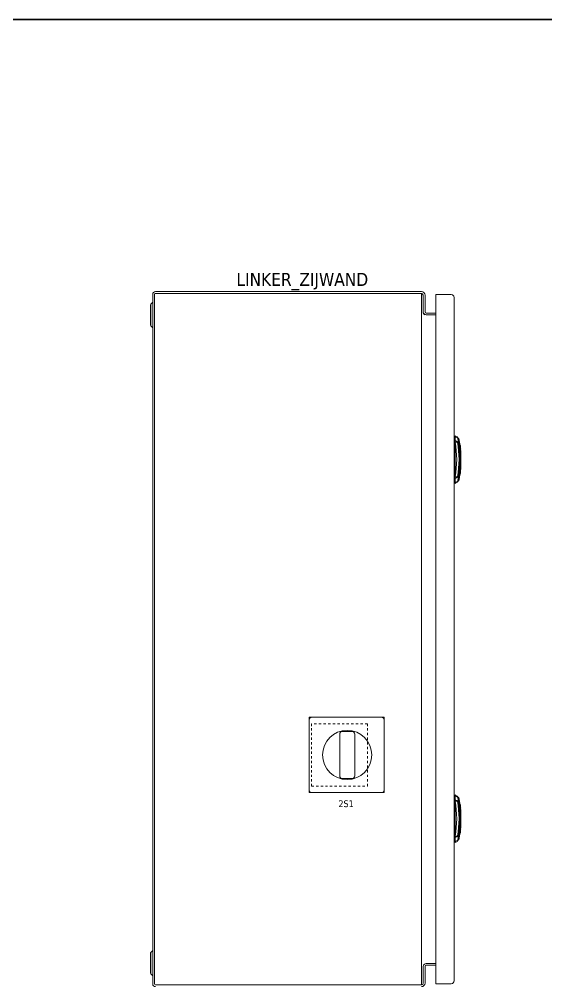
# Model space of a CAD drawing. Header units: millimetres. Extents: x 0 to 1975, y 0 to 1358.
# Drawn here: x 524 to 978, y 522 to 1358 of the extents above; entities that cross this region are included whole.
import ezdxf
from ezdxf.enums import TextEntityAlignment as Align

# ---------------------------------------------------------------- set-up
doc = ezdxf.new("R2010")
doc.units = ezdxf.units.MM
doc.linetypes.add('EPL_DASH', pattern=[1, 0.5, -0.5])
for name, color, linetype, lineweight in [('EPLAN201', 73, 'Continuous', 9), ('EPLAN309', 5, 'Continuous', 5), ('EPLAN400', 5, 'Continuous', 9), ('EPLAN451', 73, 'Continuous', 9), ('EPLAN452', 73, 'Continuous', 9), ('EPLAN490', 5, 'Continuous', 5), ('EPLAN500', 7, 'Continuous', 9), ('EPLAN501', 7, 'Continuous', 9), ('EPLAN503', 7, 'Continuous', 9), ('EPLAN504', 7, 'Continuous', 9), ('KASTEN', 1, 'Continuous', 5), ('KASTMACRO-DETAIL', 1, 'Continuous', 5)]:
    doc.layers.add(name, color=color, linetype=linetype, lineweight=lineweight)
doc.styles.add('Tahoma', font='')
doc.styles.get('Tahoma').set_extended_font_data('Tahoma')

# ---------------------------------------------------------------- blocks, each defined once
blk = doc.blocks.new('EPLFRAME')
at = {"layer": 'EPLAN201', "linetype": 'Continuous', "lineweight": 35, "ltscale": 4}
blk.add_lwpolyline([(0, 0), (1975, 0), (1975, 1357.5), (0, 1357.5)], close=True, dxfattribs=at)
blk.add_lwpolyline([(0, 0), (1975, 0), (1975, 1357.5), (0, 1357.5)], close=True, dxfattribs=at)
at = {"layer": 'EPLAN451', "color": 73, "style": 'Tahoma'}
for tag, p, height in [('14_10000', (1765, 76.5), 11.29), ('14_10011', (590, 57.5), 15.8), ('14_10021', (1850, 54), 8.13), ('14_3010', (1750, 34), 8.13)]:
    blk.add_attdef(tag, p, '', height=height, dxfattribs=at)
for tag, height, p in [('14_10015', 15.8, (281.25, 60)), ('14_10016', 11.29, (281.25, 35)), ('14_10017', 11.29, (281.25, 10))]:
    blk.add_attdef(tag, text='', height=height, dxfattribs=at).set_placement(p, align=Align.CENTER)
at = {"layer": 'EPLAN452', "color": 73, "style": 'Tahoma'}
for tag, p, height in [('4_11011', (1160, 57.5), 15.8), ('4_11020', (1750, 54), 8.13), ('4_11024', (1850, 35), 8.13), ('4_11042', (1750, 7.5), 11.29), ('4_11043', (1874.83, 8), 11.29)]:
    blk.add_attdef(tag, p, '', height=height, dxfattribs=at)
blk = doc.blocks.new('EPLSYM_LibrarySPECIAL_Symbol12_Variant0_Placement8')
at = {"layer": 'EPLAN309', "lineweight": 13, "ltscale": 20}
blk.add_lwpolyline([(0, 0.26), (65, 0.26), (65, 65.26), (0, 65.26)], close=True, dxfattribs=at)
at = {"layer": 'EPLAN490', "color": 5, "style": 'Tahoma'}
blk.add_attdef('17_20010', text='', height=5.8695, dxfattribs=at).set_placement((0, 1.28805), align=Align.MIDDLE_CENTER)
blk = doc.blocks.new('EPLSYM_LibrarySPECIAL_Symbol11_Variant0_Placement8_1')
at = {"layer": 'EPLAN400', "color": 5, "style": 'Tahoma'}
blk.add_attdef('17_20010', text='', height=11.29, dxfattribs=at).set_placement((-1.5, -0.5), align=Align.BOTTOM_CENTER)
at = {"layer": 'EPLAN500', "color": 7, "style": 'Tahoma'}
blk.add_attdef('17_20027', text='', height=1.63, dxfattribs=at).set_placement((-1.5, -21.95), align=Align.BOTTOM_CENTER)
at = {"layer": 'EPLAN501', "color": 7, "style": 'Tahoma'}
blk.add_attdef('17_20011', text='', height=1.63, dxfattribs=at).set_placement((-1.5, -27.35), align=Align.BOTTOM_CENTER)
at = {"layer": 'EPLAN503', "color": 7, "style": 'Tahoma'}
blk.add_attdef('17_20024', text='', height=1.63, dxfattribs=at).set_placement((-1.5, -30.05), align=Align.BOTTOM_CENTER)
at = {"layer": 'EPLAN504', "color": 7, "style": 'Tahoma'}
blk.add_attdef('17_20901[1]', text='', height=1.63, dxfattribs=at).set_placement((-1.5, -24.65), align=Align.BOTTOM_CENTER)

msp = doc.modelspace()

# ---------------------------------------------------------------- linework, layer by layer
at = {"layer": 'KASTEN', "linetype": 'Continuous', "ltscale": 4}
for p, q in [((638.88, 524.77), (638.88, 1120.17)), ((640.38, 524.77), (640.38, 1120.17)), ((641.18, 1120.97), (641.02, 1120.95)), ((871.08, 1122.47), (641.18, 1122.47)), ((871.08, 1120.97), (641.18, 1120.97)), ((641.18, 1120.97), (871.08, 1120.97)), ((871.08, 523.98), (871.08, 1120.97)), ((871.12, 1120.96), (871.08, 1120.97)), ((872.08, 1120.57), (871.16, 1120.96)), ((872.58, 1119.47), (872.58, 1104.97)), ((874.08, 1119.47), (874.08, 1104.97)), ((883.55, 1119.97), (883.55, 526.48)), ((883.55, 1119.97), (896.75, 1119.97)), ((899.25, 527.47), (899.25, 1117.47)), ((872.58, 1104.97), (872.58, 1104.19)), ((874.55, 1102.57), (873.77, 1102.57)), ((875.08, 1103.97), (883.55, 1103.97)), ((875.08, 1102.47), (883.55, 1102.47)), ((900.08, 997.2), (900.08, 997.96)), ((900.08, 993.86), (900.08, 997.2)), ((900.08, 993.86), (900.08, 992.48)), ((902.17, 997.04), (900.13, 998.05)), ((903.09, 995.78), (902.55, 995.78)), ((902.73, 994.92), (903.26, 994.92)), ((903.49, 993.71), (903.44, 994.02)), ((903.47, 993.71), (903.49, 993.71)), ((900.08, 992.48), (902.15, 992.48)), ((900.08, 962.48), (900.08, 992.48)), ((902.88, 992.42), (903.18, 992.47)), ((903.72, 992.29), (903.74, 992.29)), ((903.86, 991.58), (903.84, 991.58)), ((903.97, 990.67), (904, 990.67)), ((904.5, 990.17), (904.24, 990.17)), ((904.5, 990.13), (904.25, 990.13)), ((904.94, 986.59), (904.69, 986.59)), ((904.94, 986.54), (904.69, 986.54)), ((904.98, 968.78), (904.73, 968.78)), ((902.15, 962.48), (900.08, 962.48)), ((900.08, 962.48), (900.08, 961.11)), ((900.08, 957.76), (900.08, 961.11)), ((902.88, 962.54), (903.18, 962.49)), ((903.38, 960.64), (903.49, 961.26)), ((903.47, 961.26), (903.49, 961.26)), ((903.57, 960.76), (903.56, 960.75)), ((903.72, 962.67), (903.74, 962.67)), ((903.84, 963.38), (903.86, 963.38)), ((903.97, 964.29), (904, 964.29)), ((904.46, 964.56), (904.21, 964.56)), ((904.75, 966.67), (904.49, 966.67)), ((900.08, 957.76), (900.08, 956.95)), ((900.13, 956.91), (902.17, 957.92)), ((902.55, 959.18), (903.09, 959.18)), ((902.73, 960.04), (903.26, 960.04)), ((900.08, 687.19), (900.08, 687.95)), ((900.08, 683.84), (900.08, 687.19)), ((902.17, 687.03), (900.13, 688.04)), ((903.09, 685.77), (902.55, 685.77)), ((902.73, 684.91), (903.26, 684.91)), ((900.08, 683.84), (900.08, 682.47)), ((900.08, 682.47), (902.15, 682.47)), ((900.08, 652.47), (900.08, 682.47)), ((902.88, 682.41), (903.18, 682.46)), ((903.49, 683.69), (903.38, 684.31)), ((903.47, 683.69), (903.49, 683.69)), ((903.72, 682.28), (903.74, 682.28)), ((903.82, 682.8), (903.82, 682.78)), ((903.86, 681.57), (903.84, 681.57)), ((903.97, 680.66), (904, 680.66)), ((904.5, 680.16), (904.24, 680.16)), ((904.5, 680.11), (904.25, 680.11)), ((904.94, 676.58), (904.69, 676.58)), ((904.94, 676.53), (904.69, 676.53)), ((902.15, 652.47), (900.08, 652.47)), ((900.08, 652.47), (900.08, 651.09)), ((902.88, 652.53), (903.18, 652.48)), ((903.72, 652.66), (903.74, 652.66)), ((903.84, 653.37), (903.86, 653.37)), ((903.97, 654.28), (904, 654.28)), ((904.46, 654.55), (904.21, 654.55)), ((904.75, 656.66), (904.49, 656.66)), ((904.98, 658.77), (904.73, 658.77)), ((900.08, 647.75), (900.08, 651.09)), ((900.08, 647.75), (900.08, 646.94)), ((900.13, 646.9), (902.17, 647.91)), ((902.55, 649.17), (903.09, 649.17)), ((902.73, 650.03), (903.26, 650.03)), ((903.38, 650.63), (903.49, 651.24)), ((903.47, 651.24), (903.49, 651.24)), ((872.58, 539.97), (872.58, 525.47)), ((874.08, 539.97), (874.08, 525.47)), ((883.55, 542.47), (875.08, 542.47)), ((883.55, 540.97), (875.08, 540.97)), ((883.55, 526.47), (883.55, 524.97)), ((790.34, 523.98), (641.18, 523.98)), ((641.18, 523.97), (652.17, 523.97)), ((871.08, 523.98), (790.34, 523.98)), ((790.53, 523.97), (871.08, 523.97)), ((871.08, 523.98), (871.12, 523.99)), ((896.75, 524.97), (883.55, 524.97))]:
    msp.add_line(p, q, dxfattribs=at)
at = {"layer": 'KASTEN', "linetype": 'Continuous', "lineweight": 5, "ltscale": 20}
for p, q in [((638.82, 1112.94), (637.37, 1111.49)), ((637.37, 1092.86), (637.37, 1111.49)), ((636.88, 1110.29), (636.88, 1094.06)), ((637.37, 1092.86), (638.82, 1091.41)), ((638.82, 553.54), (637.37, 552.09)), ((637.37, 552.09), (637.37, 533.46)), ((636.88, 534.66), (636.88, 550.89)), ((637.37, 533.46), (638.82, 532.01))]:
    msp.add_line(p, q, dxfattribs=at)
at = {"layer": 'KASTEN', "linetype": 'Continuous', "ltscale": 4}
for points in [[(900.08, 997.2), (900.8, 996.83), (901.24, 996.61), (902.09, 996.17), (902.38, 996.02)], [(902.88, 992.42), (902.36, 992.69), (901.57, 993.09), (900.73, 993.53), (900.08, 993.86)], [(902.38, 996.02), (902.18, 996.97), (902.19, 996.92)], [(902.35, 996.72), (902.34, 996.77), (902.54, 995.82)], [(903.26, 994.92), (903.13, 995.56), (903.09, 995.78)], [(903.28, 995.62), (903.33, 995.41), (903.46, 994.76)], [(903.52, 994.42), (903.57, 994.2), (903.69, 993.54)], [(903.74, 992.29), (903.63, 992.96), (903.59, 993.18)], [(903.79, 993.02), (903.82, 992.79), (903.94, 992.12)], [(904, 990.67), (903.89, 991.35), (903.86, 991.58)], [(904.05, 991.41), (904.09, 991.19), (904.2, 990.5)], [(900.08, 961.11), (900.73, 961.44), (901.57, 961.87), (902.36, 962.27), (902.88, 962.54)], [(903.69, 961.42), (903.57, 960.76), (903.52, 960.54), (903.52, 960.54)], [(903.59, 961.78), (903.63, 962), (903.74, 962.67)], [(903.94, 962.84), (903.83, 962.17), (903.79, 961.95), (903.79, 961.95)], [(903.86, 963.38), (903.89, 963.61), (904, 964.29)], [(904.2, 964.46), (904.09, 963.78), (904.05, 963.55), (904.05, 963.55)], [(902.38, 958.94), (901.18, 958.32), (900.45, 957.95), (900.08, 957.76)], [(902.19, 958.04), (902.2, 958.12), (902.38, 958.94)], [(902.54, 959.15), (902.36, 958.32), (902.35, 958.24)], [(903.09, 959.18), (903.13, 959.4), (903.26, 960.04)], [(903.46, 960.2), (903.33, 959.56), (903.28, 959.34), (903.28, 959.34)], [(900.08, 687.19), (900.8, 686.82), (901.24, 686.59), (902.09, 686.16), (902.38, 686.01)], [(902.38, 686.01), (902.18, 686.96), (902.19, 686.91)], [(902.35, 686.71), (902.34, 686.75), (902.54, 685.8)], [(903.26, 684.91), (903.13, 685.55), (903.09, 685.77)], [(903.28, 685.61), (903.33, 685.39), (903.46, 684.74)], [(902.88, 682.41), (902.36, 682.68), (901.57, 683.08), (900.73, 683.51), (900.08, 683.84)], [(903.52, 684.41), (903.57, 684.19), (903.69, 683.53)], [(903.74, 682.28), (903.63, 682.94), (903.59, 683.17)], [(903.79, 683), (903.82, 682.78), (903.94, 682.11)], [(904, 680.66), (903.89, 681.34), (903.86, 681.57)], [(904.05, 681.4), (904.09, 681.17), (904.2, 680.48)], [(900.08, 651.09), (900.73, 651.42), (901.57, 651.86), (902.36, 652.26), (902.88, 652.53)], [(903.69, 651.41), (903.57, 650.75), (903.52, 650.53), (903.52, 650.53)], [(903.59, 651.77), (903.63, 651.99), (903.74, 652.66)], [(903.94, 652.83), (903.83, 652.16), (903.79, 651.93), (903.79, 651.93)], [(903.86, 653.37), (903.89, 653.59), (904, 654.28)], [(904.2, 654.45), (904.09, 653.77), (904.05, 653.54), (904.05, 653.54)], [(902.38, 648.93), (901.18, 648.31), (900.45, 647.94), (900.08, 647.75)], [(902.19, 648.03), (902.2, 648.11), (902.38, 648.93)], [(902.54, 649.13), (902.36, 648.31), (902.35, 648.23)], [(903.09, 649.17), (903.13, 649.38), (903.26, 650.03)], [(903.46, 650.19), (903.33, 649.55), (903.28, 649.33), (903.28, 649.33)]]:
    msp.add_lwpolyline(points, dxfattribs=at)
for centre, radius, start, end in [((641.18, 1120.17), 2.3, 90, 180), ((641.18, 1120.17), 0.8, 90, 180), ((871.08, 1119.47), 3, 0, 90), ((871.08, 1119.47), 1.5, 0, 90), ((868.98, 1117.71), 3.9, 23.59113, 56.67517), ((896.75, 1117.47), 2.5, 0, 90), ((875.08, 1104.97), 2.5, 180, 270), ((874.89, 1104.64), 2.36, 191.10191, 241.68531), ((875.08, 1104.97), 1, 180, 270), ((806.12, 980.79), 97.46, 6.85188, 8.98878), ((902.25, 995.76), 0.294, 12.00692, 63.79434), ((815.53, 977.48), 88.92, 9.70707, 11.9026), ((903.09, 995.58), 0.2, 11.7744, 89.97234), ((903.26, 994.72), 0.202, 10.95876, 89.72046), ((903.3, 994.51), 0.202, 285.04474, 11.31743), ((815.55, 977.48), 89.4, 10.45712, 10.85291), ((816.25, 977.48), 88.9, 11.06848, 11.20588), ((903.49, 993.51), 0.202, 10.1476, 89.70437), ((903.33, 994.38), 0.2, 10.98371, 28.89743), ((816.25, 977.48), 85.2, 349.85986, 10.14014), ((816.25, 977.48), 87.2, 350.09481, 9.90519), ((815.55, 977.48), 88.6, 350.29321, 9.70679), ((815.55, 977.48), 88.9, 350.29321, 9.70679), ((903.53, 993.3), 0.202, 283.7402, 10.53304), ((815.55, 977.48), 89.4, 9.53524, 10.06176), ((903.59, 992.98), 0.2, 10.0639, 63.99572), ((816.25, 977.48), 88.9, 10.2713, 10.40767), ((903.74, 992.09), 0.201, 9.09652, 89.79609), ((903.78, 991.88), 0.202, 282.28238, 9.62135), ((815.55, 977.48), 89.4, 8.48418, 9.1408), ((903.86, 991.38), 0.2, 9.01587, 90.00196), ((816.25, 977.48), 88.9, 9.3433, 9.47861), ((904, 990.47), 0.201, 8.04215, 89.7524), ((816.25, 977.48), 88.9, 351.58064, 8.41936), ((816.25, 977.48), 89.15, 5.86463, 8.15402), ((816.25, 977.48), 89.15, 353.03742, 354.40171), ((806.07, 974.18), 97.51, 351.01172, 353.14763), ((815.55, 977.48), 88.91, 348.09723, 350.2931), ((822.89, 976.12), 82.13, 348.35746, 348.89083), ((815.55, 977.48), 89.4, 349.14709, 349.54288), ((903.3, 960.45), 0.201, 348.55233, 75.08551), ((816.25, 977.48), 88.9, 348.79412, 348.93152), ((903.49, 961.46), 0.202, 270.35273, 349.7953), ((903.33, 960.58), 0.2, 329.23161, 349.01629), ((815.55, 977.48), 89.4, 349.93824, 350.46476), ((903.53, 961.67), 0.201, 349.34052, 76.38625), ((903.59, 961.98), 0.2, 295.89971, 349.9361), ((816.25, 977.48), 88.9, 349.59233, 349.7287), ((903.74, 962.87), 0.202, 270.37665, 350.73073), ((815.55, 977.48), 89.4, 350.8592, 351.51582), ((903.78, 963.08), 0.201, 350.25991, 77.83636), ((854.07, 970.99), 50.53, 349.92945, 350.68184), ((903.86, 963.58), 0.2, 269.97161, 355.98343), ((816.25, 977.48), 88.9, 350.52139, 350.6567), ((904, 964.49), 0.202, 270.39782, 351.80764), ((816.25, 977.48), 89.15, 351.66914, 353.03742), ((902.25, 959.21), 0.294, 296.20566, 347.99308), ((903.09, 959.38), 0.2, 269.97506, 348.2256), ((903.26, 960.24), 0.202, 270.26924, 349.05154), ((806.12, 670.78), 97.46, 6.85188, 8.98878), ((902.25, 685.74), 0.294, 12.00692, 63.79434), ((815.53, 667.46), 88.92, 9.70707, 11.9026), ((903.09, 685.57), 0.2, 11.7744, 89.97234), ((903.26, 684.71), 0.202, 10.95876, 89.72046), ((816.25, 667.47), 88.9, 11.06848, 11.20588), ((816.25, 667.47), 85.2, 349.85986, 10.14014), ((816.25, 667.47), 87.2, 350.09481, 9.90519), ((815.55, 667.47), 88.6, 350.29321, 9.70679), ((815.55, 667.47), 88.9, 350.29321, 9.70679), ((903.3, 684.5), 0.202, 285.04474, 11.31743), ((815.55, 667.47), 89.4, 10.45712, 10.85291), ((903.49, 683.49), 0.202, 10.1476, 89.70437), ((903.33, 684.37), 0.2, 10.98371, 28.89743), ((903.53, 683.28), 0.202, 283.7402, 10.53304), ((815.55, 667.47), 89.4, 9.53524, 10.06176), ((903.59, 682.97), 0.2, 10.0639, 63.99572), ((816.25, 667.47), 88.9, 10.2713, 10.40767), ((903.74, 682.08), 0.201, 9.09652, 89.79609), ((903.78, 681.87), 0.202, 282.28238, 9.62135), ((815.55, 667.47), 89.4, 8.48418, 9.1408), ((903.86, 681.37), 0.2, 9.01587, 90.00196), ((816.25, 667.47), 88.9, 9.3433, 9.47861), ((904, 680.46), 0.201, 8.03967, 89.75488), ((816.25, 667.47), 88.9, 351.58064, 8.41936), ((816.25, 667.47), 89.15, 5.86463, 8.15402), ((806.07, 664.16), 97.51, 351.01172, 353.14763), ((815.55, 667.47), 88.91, 348.09723, 350.2931), ((903.49, 651.44), 0.202, 270.35273, 349.7953), ((860.73, 659.1), 43.64, 348.95585, 349.8116), ((815.55, 667.47), 89.4, 349.93824, 350.46476), ((903.53, 651.65), 0.201, 349.34052, 76.38625), ((903.59, 651.97), 0.2, 295.89971, 349.9361), ((816.25, 667.47), 88.9, 349.59233, 349.7287), ((903.74, 652.86), 0.202, 270.37665, 350.73073), ((815.55, 667.47), 89.4, 350.8592, 351.51582), ((903.78, 653.07), 0.201, 350.25688, 77.83939), ((854.07, 660.98), 50.53, 349.92945, 350.68184), ((903.86, 653.57), 0.2, 269.97161, 355.98343), ((816.25, 667.47), 88.9, 350.52139, 350.6567), ((904, 654.48), 0.202, 270.39782, 351.80764), ((816.25, 667.47), 89.15, 351.66914, 353.03742), ((816.25, 667.47), 89.15, 353.03742, 354.40171), ((902.25, 649.19), 0.294, 296.20566, 347.99308), ((903.09, 649.37), 0.2, 269.97506, 348.2256), ((903.26, 650.23), 0.202, 270.26924, 349.05154), ((815.55, 667.47), 89.4, 349.14709, 349.54288), ((903.3, 650.44), 0.201, 348.55233, 75.08551), ((816.25, 667.47), 88.9, 348.79412, 348.93152), ((903.33, 650.57), 0.2, 329.23161, 349.01629), ((875.08, 539.97), 2.5, 90, 180), ((875.08, 539.97), 1, 90, 180), ((896.75, 527.47), 2.5, 270, 0), ((641.18, 524.77), 2.3, 180, 270), ((641.18, 524.77), 0.8, 180, 270), ((871.08, 525.47), 3, 270, 0), ((871.08, 525.47), 1.5, 270, 0)]:
    msp.add_arc(centre, radius, start, end, dxfattribs=at)
at = {"layer": 'KASTEN', "linetype": 'Continuous', "lineweight": 5, "ltscale": 400}
for centre, radius, start, end in [((638.58, 1110.29), 1.7, 135, 180), ((638.68, 1113.08), 0.2, 315, 0), ((638.58, 1094.06), 1.7, 180, 225), ((638.68, 1091.27), 0.2, 0, 45), ((638.58, 550.89), 1.7, 135, 180), ((638.68, 553.68), 0.2, 315, 0), ((638.58, 534.66), 1.7, 180, 225), ((638.68, 531.87), 0.2, 0, 45)]:
    msp.add_arc(centre, radius, start, end, dxfattribs=at)
at = {"layer": 'KASTMACRO-DETAIL', "linetype": 'Continuous', "lineweight": 5, "ltscale": 4}
for p, q in [((773.88, 692.47), (773.88, 752.47)), ((776.38, 754.97), (836.38, 754.97)), ((838.88, 752.47), (838.88, 692.47)), ((800.38, 740.35), (800.38, 704.6)), ((802.88, 742.85), (810.88, 742.85)), ((813.38, 740.35), (813.38, 704.6)), ((810.88, 702.1), (802.88, 702.1)), ((836.38, 689.97), (776.38, 689.97))]:
    msp.add_line(p, q, dxfattribs=at)
at = {"layer": 'KASTMACRO-DETAIL', "linetype": 'EPL_DASH', "ltscale": 4}
msp.add_lwpolyline([(775.98, 695.47), (824.38, 695.47), (824.38, 749.47), (775.98, 749.47)], close=True, dxfattribs=at)
at = {"layer": 'KASTMACRO-DETAIL', "linetype": 'Continuous', "lineweight": 5, "ltscale": 4}
msp.add_circle((806.88, 722.47), 21.25, dxfattribs=at)
for centre, start, end in [((776.38, 752.47), 90, 180), ((836.38, 752.47), 0, 90), ((802.88, 740.35), 90, 180), ((810.88, 740.35), 0, 90), ((802.88, 704.6), 180, 270), ((810.88, 704.6), 270, 0), ((776.38, 692.47), 180, 270), ((836.38, 692.47), 270, 0)]:
    msp.add_arc(centre, 2.5, start, end, dxfattribs=at)

# ---------------------------------------------------------------- block references
msp.add_blockref('EPLFRAME', (0, 0))
ref = msp.add_blockref('EPLSYM_LibrarySPECIAL_Symbol11_Variant0_Placement8_1', (637.75, 1122.47))
ref.add_attrib('17_20010', 'LINKER_ZIJWAND', dxfattribs={"layer": 'EPLAN400', "color": 5, "height": 11.2875, "style": 'Tahoma'}).set_placement((768.07, 1123.97), align=Align.BOTTOM_CENTER)
ref = msp.add_blockref('EPLSYM_LibrarySPECIAL_Symbol12_Variant0_Placement8', (773.88, 689.71))
ref.add_attrib('17_20010', '2S1', dxfattribs={"layer": 'EPLAN490', "color": 5, "height": 5.87, "style": 'Tahoma'}).set_placement((805.89, 680.39), align=Align.MIDDLE_CENTER)

doc.saveas('drawing.dxf')
